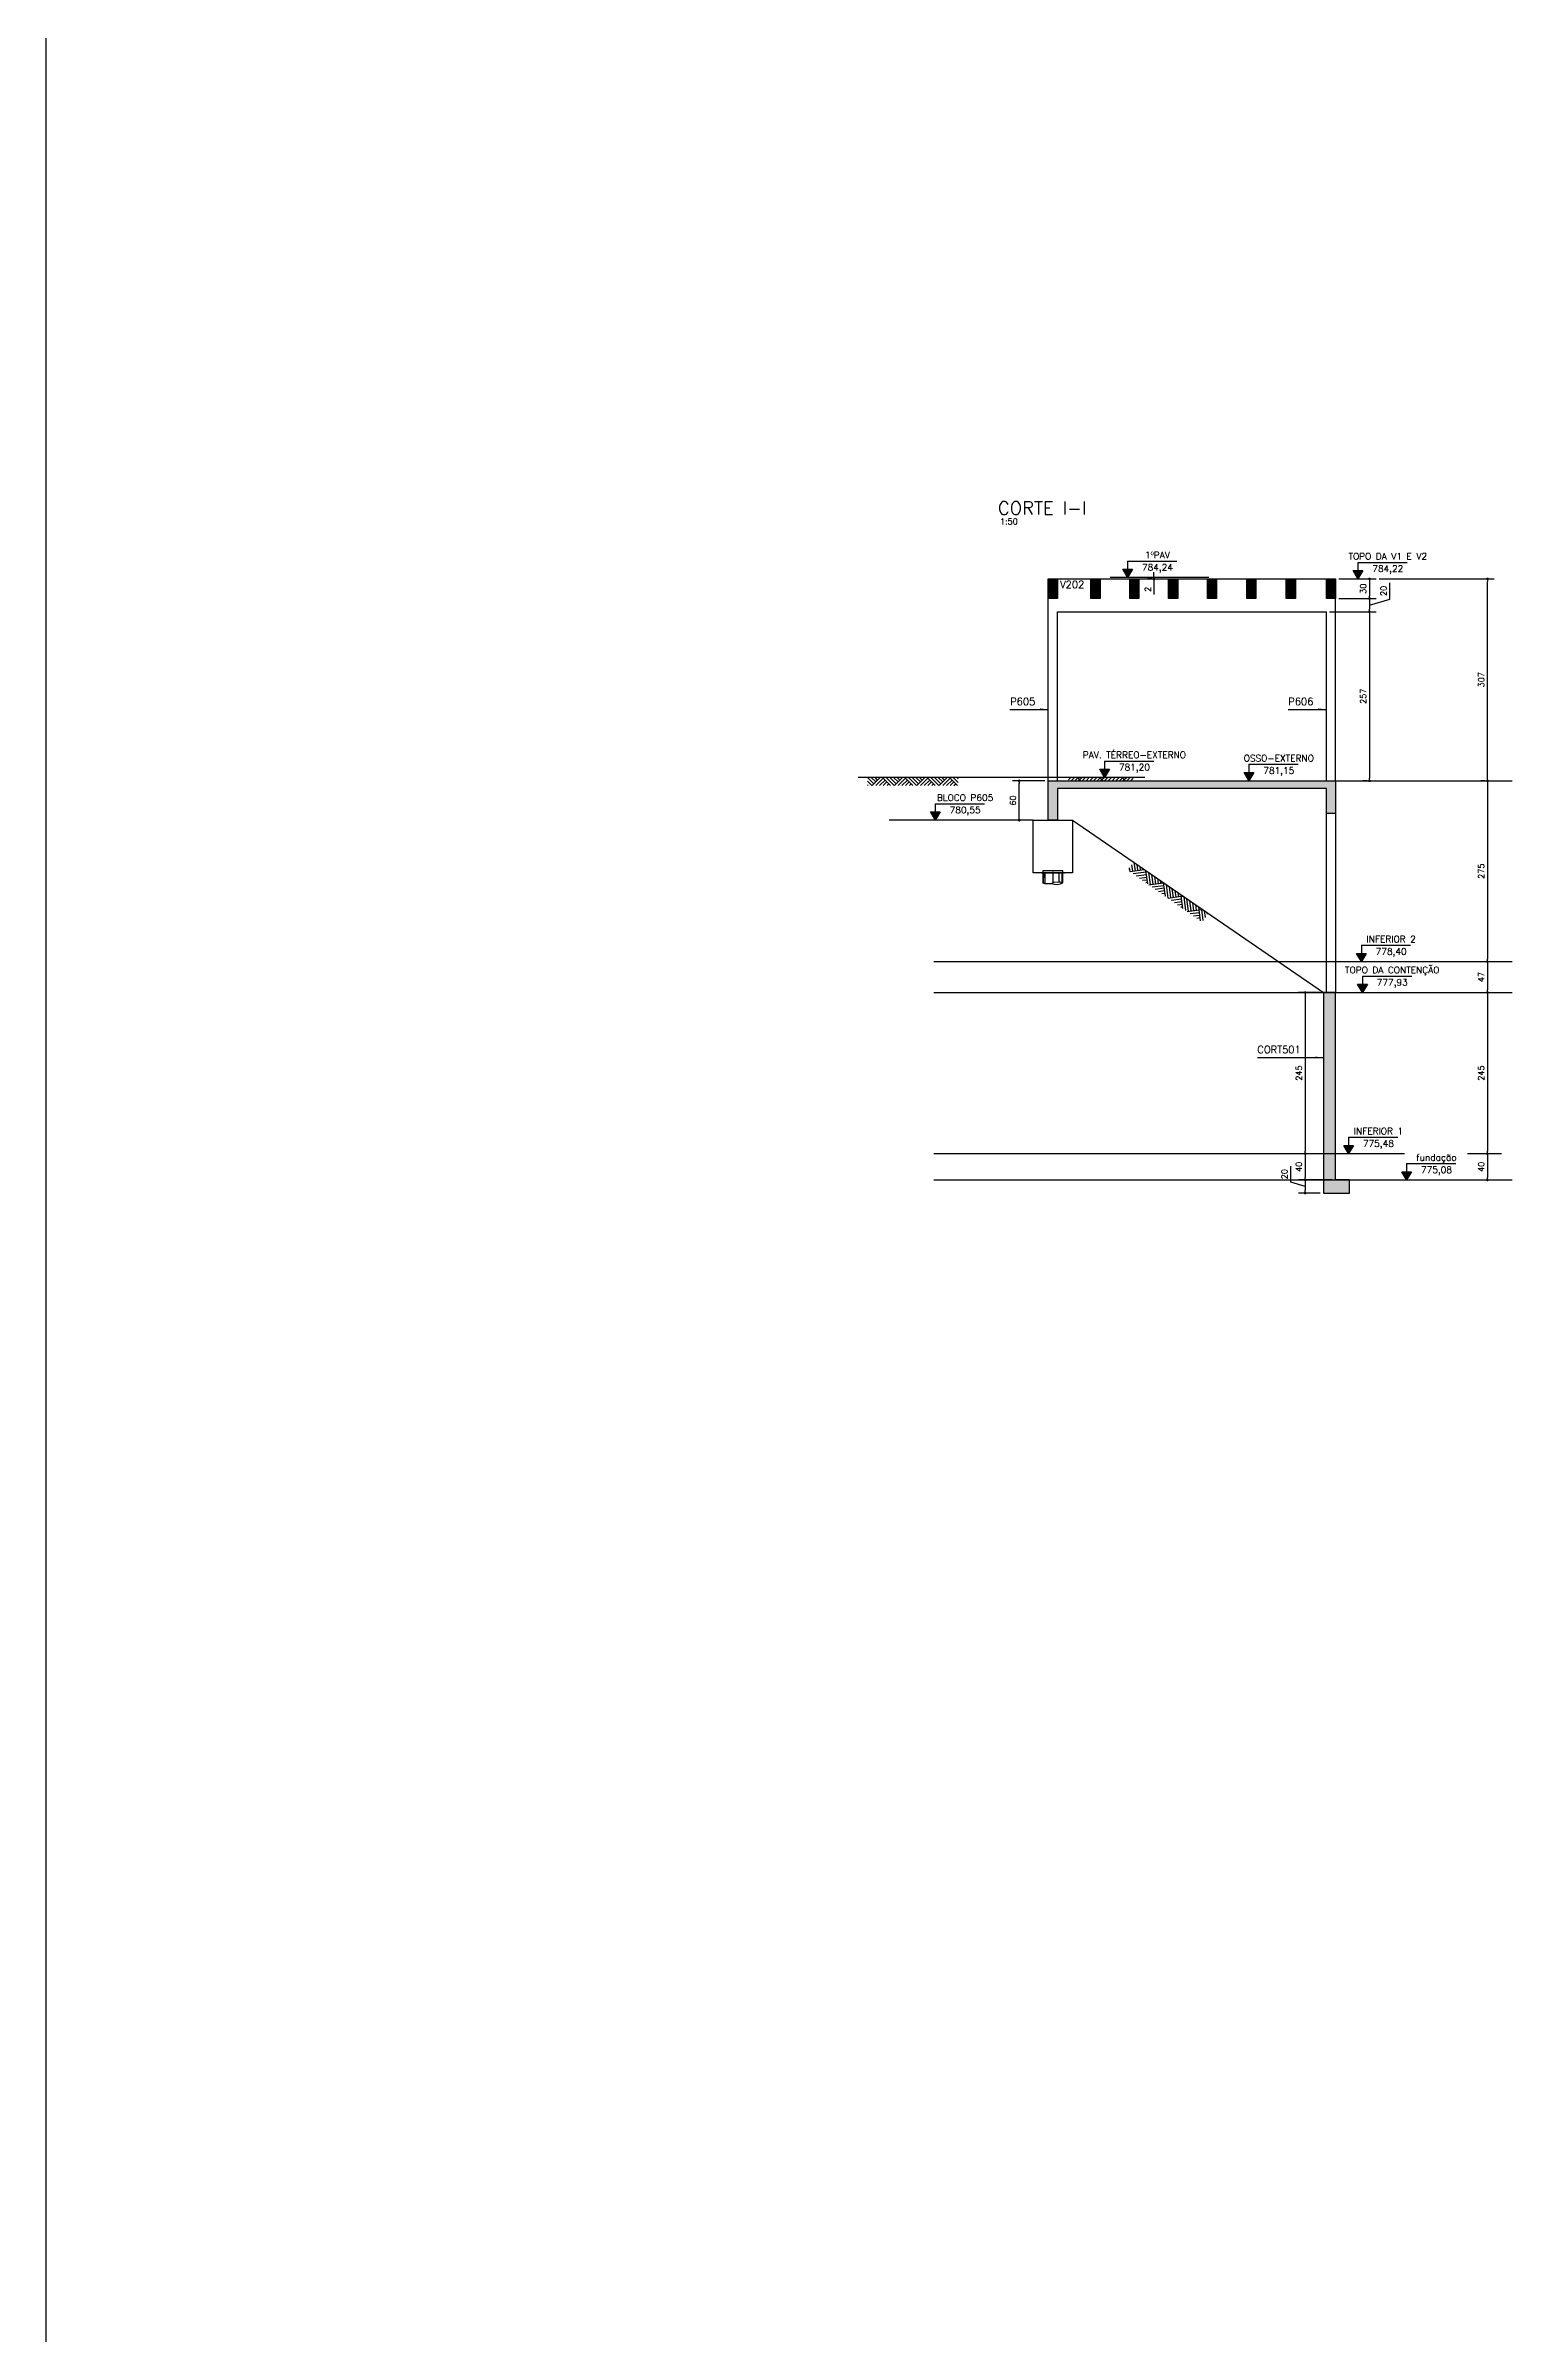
# Model space of a CAD drawing. Extents: x -856 to 20282, y 14720 to 28231.
# Drawn here: x 16033 to 18263, y 18611 to 22090 of the extents above; entities that cross this region are included whole.
import ezdxf
from ezdxf.enums import TextEntityAlignment as Align

# ---------------------------------------------------------------- set-up
doc = ezdxf.new("R2010")
doc.units = 0
doc.linetypes.add('AXES', pattern=[0.54, 0.3, -0.08, 0.08, -0.08])
doc.layers.get('0').update_dxf_attribs({"linetype": 'CONTINUOUS'})
doc.layers.get('Defpoints').update_dxf_attribs({"linetype": 'CONTINUOUS'})
for name, color, linetype in [('COTA', 1, 'CONTINUOUS'), ('EIXOS', 1, 'AXES'), ('H2', 252, 'CONTINUOUS'), ('H6', 1, 'CONTINUOUS'), ('LINHA_FINA', 1, 'CONTINUOUS'), ('PENA_1', 1, 'CONTINUOUS'), ('PENA_2', 2, 'CONTINUOUS'), ('PENA_3', 3, 'CONTINUOUS'), ('PENA_6', 6, 'CONTINUOUS'), ('T1', 2, 'CONTINUOUS'), ('T3', 4, 'CONTINUOUS'), ('TEXTO', 3, 'CONTINUOUS'), ('VIG-D', 2, 'CONTINUOUS')]:
    doc.layers.add(name, color=color, linetype=linetype)
doc.styles.add('COTA', font='romans.shx')
doc.styles.get("Standard").update_dxf_attribs({"font": 'ROMANS.SHX'})
doc.styles.add('TEXTO', font='romans.shx', dxfattribs={"height": 10})
doc.styles.add('Texto1', font='romans.shx', dxfattribs={"height": 9})
doc.styles.add('Texto3', font='romans.shx', dxfattribs={"height": 20})
doc.dimstyles.new('forma', dxfattribs={"dimscale": 5, "dimtxt": 1.8, "dimasz": 0.8, "dimexe": 2, "dimexo": 1, "dimgap": 1, "dimtad": 1, "dimdec": 1, "dimzin": 9, "dimdsep": 46, "dimtxsty": 'COTA', "dimblk1": 'DOT', "dimblk2": 'DOT', "dimsah": 1, "dimcen": 0, "dimdle": 1, "dimclrd": 256, "dimclre": 256, "dimclrt": 2, "dimadec": 0, "dimazin": 0, "dimtfac": 1, "dimtdec": 0, "dimtmove": 0, "dimatfit": 3, "dimfxl": 1, "dimtolj": 1, "dimtzin": 0, "dimarcsym": 0})

# ---------------------------------------------------------------- blocks, each defined once
blk = doc.blocks.new('elevação_d')
at = {"layer": 'LINHA_FINA', "linetype": 'Continuous'}
blk.add_hatch(color=256, dxfattribs=at).paths.add_polyline_path([(0, 0), (1.5, 2.5), (-1.5, 2.5)])
at = {"layer": 'LINHA_FINA'}
for p, q in [((0, 0), (-1.5, 2.5)), ((-1.5, 2.5), (1.5, 2.5)), ((0, 5), (0, 2.5)), ((0, 5), (15, 5)), ((1.5, 2.5), (0, 0))]:
    blk.add_line(p, q, dxfattribs=at)
at = {"layer": 'TEXTO', "linetype": 'Continuous', "style": 'TEXTO'}
for p in [(9.07, 5.25), (9.07, 1.5)]:
    blk.add_attdef('XXXX.XX', text='', height=2, dxfattribs=at).set_placement(p, align=Align.BOTTOM_CENTER)
blk = doc.blocks.new('A$Cfeb4b014')
at = {"layer": 'PENA_1'}
for p, q in [((0, 29.3), (58.3, 29.3)), ((54.2, 34.3), (4.2, 34.3)), ((4.2, 34.3), (4.2, 29.1)), ((4.2, 29.1), (4.2, 3.7)), ((4.7, 3.5), (5.1, 28)), ((5.8, 3), (6.3, 28.4)), ((9.9, 2), (9.6, 28.2)), ((29.2, 31.4), (29.2, 3.7)), ((45.1, 5.4), (45.1, 26.7)), ((52.9, 4.3), (52.9, 28.4)), ((53.8, 3.9), (53.8, 29.6)), ((54.2, 29.1), (54.2, 34.3)), ((54.2, 3.7), (54.2, 29.1))]:
    blk.add_line(p, q, dxfattribs=at)
for points in [[(4.2, 3.7), (5.3, 3.2), (6.4, 2.8), (7.9, 2.4), (10.4, 2), (24, 2.1), (26.4, 2.6), (27.6, 3), (29.2, 3.7)], [(54.2, 3.7), (53.1, 4.3), (52, 4.7), (50.4, 5.1), (47.9, 5.5), (45.1, 5.4), (31.9, 4.9), (30.8, 4.5), (29.2, 3.7)]]:
    blk.add_lwpolyline(points, dxfattribs=at)
blk.add_arc((39.1, 32.1), 32.1, 246.63435, 297.96273, dxfattribs=at)
blk = doc.blocks.new('ss')
at = {"layer": 'LINHA_FINA'}
blk.add_solid([(0, 0), (-2.5, -0.29), (-2.5, 0.3)], dxfattribs=at)
blk = doc.blocks.new('_Dot')
at = {"color": 0, "linetype": 'ByBlock', "lineweight": -2}
blk.add_line((-0.5, 0), (-1, 0), dxfattribs=at)
at = {"color": 0, "linetype": 'ByBlock', "const_width": 0.5}
blk.add_lwpolyline([(-0.25, 0, 1), (0.25, 0, 1)], format="xyb", close=True, dxfattribs=at)
blk = doc.blocks.new('*D690')
at = {"layer": 'COTA', "lineweight": -2, "transparency": 16777216}
for p, q in [((18221.6, 20972.5), (18215.4, 20972.5)), ((18225.4, 20968.5), (18225.4, 20701.5)), ((18230.4, 20697.5), (18235.4, 20697.5))]:
    blk.add_line(p, q, dxfattribs=at)
at = {"layer": 'Defpoints', "color": 0, "transparency": 16777216}
for p in [(18226.6, 20972.5), (18225.4, 20697.5), (18225.4, 20697.5)]:
    blk.add_point(p, dxfattribs=at)
at = {"layer": 'COTA', "lineweight": -2, "transparency": 16777216, "xscale": 4, "yscale": 4, "zscale": 4}
for p, rotation in [((18225.4, 20972.5), 90), ((18225.4, 20697.5), 270)]:
    blk.add_blockref('_Dot', p, dxfattribs=dict(at, rotation=rotation))
at = {"layer": 'COTA', "color": 2, "transparency": 16777216, "insert": (18215.9, 20835), "char_height": 9, "attachment_point": 5, "rotation": 90, "style": 'COTA'}
blk.add_mtext('\\A1;275 ', dxfattribs=at)
blk = doc.blocks.new('*D691')
at = {"layer": 'COTA', "lineweight": -2, "transparency": 16777216}
for p, q in [((18225.4, 20693.5), (18225.4, 20654.5)), ((18230.4, 20697.5), (18235.4, 20697.5)), ((18230.4, 20650.5), (18235.4, 20650.5))]:
    blk.add_line(p, q, dxfattribs=at)
at = {"layer": 'Defpoints', "color": 0, "transparency": 16777216}
for p in [(18225.4, 20697.5), (18225.4, 20650.5), (18225.4, 20650.5)]:
    blk.add_point(p, dxfattribs=at)
at = {"layer": 'COTA', "lineweight": -2, "transparency": 16777216, "xscale": 4, "yscale": 4, "zscale": 4}
for p, rotation in [((18225.4, 20697.5), 90), ((18225.4, 20650.5), 270)]:
    blk.add_blockref('_Dot', p, dxfattribs=dict(at, rotation=rotation))
at = {"layer": 'COTA', "color": 2, "transparency": 16777216, "insert": (18215.9, 20674), "char_height": 9, "attachment_point": 5, "rotation": 90, "style": 'COTA'}
blk.add_mtext('\\A1;47 ', dxfattribs=at)
blk = doc.blocks.new('*D692')
at = {"layer": 'COTA', "lineweight": -2, "transparency": 16777216}
for p, q in [((18225.4, 20646.5), (18225.4, 20409.5)), ((18230.4, 20650.5), (18235.4, 20650.5)), ((18224, 20405.5), (18215.4, 20405.5))]:
    blk.add_line(p, q, dxfattribs=at)
at = {"layer": 'Defpoints', "color": 0, "transparency": 16777216}
for p in [(18225.4, 20650.5), (18225.4, 20405.5), (18229, 20405.5)]:
    blk.add_point(p, dxfattribs=at)
at = {"layer": 'COTA', "lineweight": -2, "transparency": 16777216, "xscale": 4, "yscale": 4, "zscale": 4}
for p, rotation in [((18225.4, 20650.5), 90), ((18225.4, 20405.5), 270)]:
    blk.add_blockref('_Dot', p, dxfattribs=dict(at, rotation=rotation))
at = {"layer": 'COTA', "color": 2, "transparency": 16777216, "insert": (18215.9, 20528), "char_height": 9, "attachment_point": 5, "rotation": 90, "style": 'COTA'}
blk.add_mtext('\\A1;245 ', dxfattribs=at)
blk = doc.blocks.new('*D693')
at = {"layer": 'COTA', "lineweight": -2, "transparency": 16777216}
for p, q in [((17999.4, 21279.5), (18055.9, 21279.5)), ((18045.9, 21275.5), (18045.9, 21253.5)), ((17999.4, 21249.5), (18055.9, 21249.5))]:
    blk.add_line(p, q, dxfattribs=at)
at = {"layer": 'Defpoints', "color": 0, "transparency": 16777216}
for p in [(17994.4, 21279.5), (17994.4, 21249.5), (18045.9, 21249.5)]:
    blk.add_point(p, dxfattribs=at)
at = {"layer": 'COTA', "lineweight": -2, "transparency": 16777216, "xscale": 4, "yscale": 4, "zscale": 4}
for p, rotation in [((18045.9, 21279.5), 90), ((18045.9, 21249.5), 270)]:
    blk.add_blockref('_Dot', p, dxfattribs=dict(at, rotation=rotation))
at = {"layer": 'COTA', "color": 2, "transparency": 16777216, "insert": (18036.4, 21264.5), "char_height": 9, "attachment_point": 5, "rotation": 90, "style": 'COTA'}
blk.add_mtext('\\A1;30 ', dxfattribs=at)
blk = doc.blocks.new('*D694')
at = {"layer": 'COTA', "lineweight": -2, "transparency": 16777216}
for p, q in [((18076.9, 21248.8), (18076.9, 21273.4)), ((17985.4, 21229.5), (18055.9, 21229.5)), ((17999.4, 21249.5), (18055.9, 21249.5)), ((18045.9, 21239.5), (18076.9, 21248.8)), ((18045.9, 21245.5), (18045.9, 21233.5))]:
    blk.add_line(p, q, dxfattribs=at)
at = {"layer": 'Defpoints', "color": 0, "transparency": 16777216}
for p in [(17980.4, 21229.5), (17994.4, 21249.5), (18045.9, 21229.5)]:
    blk.add_point(p, dxfattribs=at)
at = {"layer": 'COTA', "lineweight": -2, "transparency": 16777216, "xscale": 4, "yscale": 4, "zscale": 4}
for p, rotation in [((18045.9, 21249.5), 90), ((18045.9, 21229.5), 270)]:
    blk.add_blockref('_Dot', p, dxfattribs=dict(at, rotation=rotation))
at = {"layer": 'COTA', "color": 2, "transparency": 16777216, "insert": (18067.4, 21261.1), "char_height": 9, "attachment_point": 5, "rotation": 90, "style": 'COTA'}
blk.add_mtext('\\A1;20 ', dxfattribs=at)
blk = doc.blocks.new('*D695')
at = {"layer": 'COTA', "lineweight": -2, "transparency": 16777216}
for p, q in [((17985.4, 21229.5), (18055.9, 21229.5)), ((18045.9, 21225.5), (18045.9, 20976.5)), ((18042.4, 20972.5), (18035.9, 20972.5))]:
    blk.add_line(p, q, dxfattribs=at)
at = {"layer": 'Defpoints', "color": 0, "transparency": 16777216}
for p in [(17980.4, 21229.5), (18045.9, 20972.5), (18047.4, 20972.5)]:
    blk.add_point(p, dxfattribs=at)
at = {"layer": 'COTA', "lineweight": -2, "transparency": 16777216, "xscale": 4, "yscale": 4, "zscale": 4}
for p, rotation in [((18045.9, 21229.5), 90), ((18045.9, 20972.5), 270)]:
    blk.add_blockref('_Dot', p, dxfattribs=dict(at, rotation=rotation))
at = {"layer": 'COTA', "color": 2, "transparency": 16777216, "insert": (18036.4, 21101), "char_height": 9, "attachment_point": 5, "rotation": 90, "style": 'COTA'}
blk.add_mtext('\\A1;257 ', dxfattribs=at)
blk = doc.blocks.new('*D696')
at = {"layer": 'COTA', "lineweight": -2, "transparency": 16777216}
for p, q in [((17971, 20650.5), (17938.2, 20650.5)), ((17948.2, 20646.5), (17948.2, 20409.5)), ((17971, 20405.5), (17938.2, 20405.5))]:
    blk.add_line(p, q, dxfattribs=at)
at = {"layer": 'Defpoints', "color": 0, "transparency": 16777216}
for p in [(17976, 20650.5), (17948.2, 20405.5), (17976, 20405.5)]:
    blk.add_point(p, dxfattribs=at)
at = {"layer": 'COTA', "lineweight": -2, "transparency": 16777216, "xscale": 4, "yscale": 4, "zscale": 4}
for p, rotation in [((17948.2, 20650.5), 90), ((17948.2, 20405.5), 270)]:
    blk.add_blockref('_Dot', p, dxfattribs=dict(at, rotation=rotation))
at = {"layer": 'COTA', "color": 2, "transparency": 16777216, "insert": (17938.7, 20528), "char_height": 9, "attachment_point": 5, "rotation": 90, "style": 'COTA'}
blk.add_mtext('\\A1;245 ', dxfattribs=at)
blk = doc.blocks.new('*D705')
at = {"layer": 'COTA', "lineweight": -2, "transparency": 16777216}
for p, q in [((18060.9, 21279.5), (18235.4, 21279.5)), ((18225.4, 20976.5), (18225.4, 21275.5)), ((18077.1, 20972.5), (18235.4, 20972.5))]:
    blk.add_line(p, q, dxfattribs=at)
at = {"layer": 'Defpoints', "color": 0, "transparency": 16777216}
for p in [(18055.9, 21279.5), (18225.4, 21279.5), (18072.1, 20972.5)]:
    blk.add_point(p, dxfattribs=at)
at = {"layer": 'COTA', "lineweight": -2, "transparency": 16777216, "xscale": 4, "yscale": 4, "zscale": 4}
for p, rotation in [((18225.4, 21279.5), 90), ((18225.4, 20972.5), 270)]:
    blk.add_blockref('_Dot', p, dxfattribs=dict(at, rotation=rotation))
at = {"layer": 'COTA', "color": 2, "transparency": 16777216, "insert": (18215.9, 21126), "char_height": 9, "attachment_point": 5, "rotation": 90, "style": 'COTA'}
blk.add_mtext('\\A1;307 ', dxfattribs=at)
blk = doc.blocks.new('*D706')
at = {"layer": 'COTA', "lineweight": -2, "transparency": 16777216}
for p, q in [((17926.2, 20362.1), (17926.2, 20386.7)), ((17948.2, 20355.5), (17926.2, 20362.1)), ((17989.4, 20365.5), (17938.2, 20365.5)), ((17948.2, 20361.5), (17948.2, 20349.5)), ((17971, 20345.5), (17938.2, 20345.5))]:
    blk.add_line(p, q, dxfattribs=at)
at = {"layer": 'Defpoints', "color": 0, "transparency": 16777216}
for p in [(17994.4, 20365.5), (17948.2, 20345.5), (17976, 20345.5)]:
    blk.add_point(p, dxfattribs=at)
at = {"layer": 'COTA', "lineweight": -2, "transparency": 16777216, "xscale": 4, "yscale": 4, "zscale": 4}
for p, rotation in [((17948.2, 20365.5), 90), ((17948.2, 20345.5), 270)]:
    blk.add_blockref('_Dot', p, dxfattribs=dict(at, rotation=rotation))
at = {"layer": 'COTA', "color": 2, "transparency": 16777216, "insert": (17916.7, 20374.4), "char_height": 9, "attachment_point": 5, "rotation": 90, "style": 'COTA'}
blk.add_mtext('\\A1;20 ', dxfattribs=at)
blk = doc.blocks.new('*D707')
at = {"layer": 'COTA', "lineweight": -2, "transparency": 16777216}
for p, q in [((17552.4, 20972.5), (17503.2, 20972.5)), ((17513.2, 20916.5), (17513.2, 20968.5)), ((17529.4, 20912.5), (17503.2, 20912.5))]:
    blk.add_line(p, q, dxfattribs=at)
at = {"layer": 'Defpoints', "color": 0, "transparency": 16777216}
for p in [(17513.2, 20972.5), (17557.4, 20972.5), (17534.4, 20912.5)]:
    blk.add_point(p, dxfattribs=at)
at = {"layer": 'COTA', "lineweight": -2, "transparency": 16777216, "xscale": 4, "yscale": 4, "zscale": 4}
for p, rotation in [((17513.2, 20972.5), 90), ((17513.2, 20912.5), 270)]:
    blk.add_blockref('_Dot', p, dxfattribs=dict(at, rotation=rotation))
at = {"layer": 'COTA', "color": 2, "transparency": 16777216, "insert": (17503.7, 20942.5), "char_height": 9, "attachment_point": 5, "rotation": 90, "style": 'COTA'}
blk.add_mtext('\\A1;60 ', dxfattribs=at)
blk = doc.blocks.new('*D709')
at = {"layer": 'COTA', "lineweight": -2, "transparency": 16777216}
for p, q in [((17714.8, 21281.5), (17708.2, 21281.5)), ((17714.8, 21279.5), (17708.2, 21279.5)), ((17718.2, 21285.5), (17718.2, 21289.5)), ((17718.2, 21281.5), (17718.2, 21279.5)), ((17718.2, 21275.5), (17718.2, 21255.5))]:
    blk.add_line(p, q, dxfattribs=at)
at = {"layer": 'Defpoints', "color": 0, "transparency": 16777216}
for p in [(17718.2, 21279.5), (17719.8, 21281.5), (17719.8, 21279.5)]:
    blk.add_point(p, dxfattribs=at)
at = {"layer": 'COTA', "lineweight": -2, "transparency": 16777216, "xscale": 4, "yscale": 4, "zscale": 4}
for p, rotation in [((17718.2, 21281.5), 270), ((17718.2, 21279.5), 90)]:
    blk.add_blockref('_Dot', p, dxfattribs=dict(at, rotation=rotation))
at = {"layer": 'COTA', "color": 2, "transparency": 16777216, "insert": (17708.7, 21263.5), "char_height": 9, "attachment_point": 5, "rotation": 90, "style": 'COTA'}
blk.add_mtext('\\A1;2 ', dxfattribs=at)
blk = doc.blocks.new('*D716')
at = {"layer": 'COTA', "lineweight": -2, "transparency": 16777216}
for p, q in [((17971, 20405.5), (17938.2, 20405.5)), ((17948.2, 20401.5), (17948.2, 20369.5)), ((17971, 20365.5), (17938.2, 20365.5))]:
    blk.add_line(p, q, dxfattribs=at)
at = {"layer": 'Defpoints', "color": 0, "transparency": 16777216}
for p in [(17976, 20405.5), (17948.2, 20365.5), (17976, 20365.5)]:
    blk.add_point(p, dxfattribs=at)
at = {"layer": 'COTA', "lineweight": -2, "transparency": 16777216, "xscale": 4, "yscale": 4, "zscale": 4}
for p, rotation in [((17948.2, 20405.5), 90), ((17948.2, 20365.5), 270)]:
    blk.add_blockref('_Dot', p, dxfattribs=dict(at, rotation=rotation))
at = {"layer": 'COTA', "color": 2, "transparency": 16777216, "insert": (17938.7, 20385.5), "char_height": 9, "attachment_point": 5, "rotation": 90, "style": 'COTA'}
blk.add_mtext('\\A1;40 ', dxfattribs=at)
blk = doc.blocks.new('*D717')
at = {"layer": 'COTA', "lineweight": -2, "transparency": 16777216}
for p, q in [((18224, 20405.5), (18215.4, 20405.5)), ((18225.4, 20401.5), (18225.4, 20369.5)), ((18230.4, 20365.5), (18235.4, 20365.5))]:
    blk.add_line(p, q, dxfattribs=at)
at = {"layer": 'Defpoints', "color": 0, "transparency": 16777216}
for p in [(18229, 20405.5), (18225.4, 20365.5), (18225.4, 20365.5)]:
    blk.add_point(p, dxfattribs=at)
at = {"layer": 'COTA', "lineweight": -2, "transparency": 16777216, "xscale": 4, "yscale": 4, "zscale": 4}
for p, rotation in [((18225.4, 20405.5), 90), ((18225.4, 20365.5), 270)]:
    blk.add_blockref('_Dot', p, dxfattribs=dict(at, rotation=rotation))
at = {"layer": 'COTA', "color": 2, "transparency": 16777216, "insert": (18215.9, 20385.5), "char_height": 9, "attachment_point": 5, "rotation": 90, "style": 'COTA'}
blk.add_mtext('\\A1;40 ', dxfattribs=at)

msp = doc.modelspace()

# ---------------------------------------------------------------- hatches: boundary and pattern name
at = {"layer": 'H2'}
for points in [[(17557.36, 21279.55), (17571.36, 21279.55), (17571.36, 21249.55), (17557.36, 21249.55)], [(17622.36, 21279.55), (17636.36, 21279.55), (17636.36, 21249.55), (17622.36, 21249.55)], [(17681.36, 21279.55), (17695.36, 21279.55), (17695.36, 21249.55), (17681.36, 21249.55)], [(17740.36, 21279.55), (17754.36, 21279.55), (17754.36, 21249.55), (17740.36, 21249.55)], [(17799.36, 21279.55), (17813.36, 21279.55), (17813.36, 21249.55), (17799.36, 21249.55)], [(17859.36, 21279.55), (17873.36, 21279.55), (17873.36, 21249.55), (17859.36, 21249.55)], [(17919.36, 21279.55), (17933.36, 21279.55), (17933.36, 21249.55), (17919.36, 21249.55)], [(17980.36, 21279.55), (17994.36, 21279.55), (17994.36, 21249.55), (17980.36, 21249.55)], [(17557.36, 20972.55), (17994.36, 20972.55), (17994.36, 20922.55), (17980.36, 20922.55), (17980.36, 20960.55), (17571.36, 20960.55), (17571.36, 20912.55), (17557.36, 20912.55)], [(17976.01, 20345.55), (18015.36, 20345.55), (18015.36, 20365.55), (17994.36, 20365.55), (17994.36, 20650.55), (17976.01, 20650.55)]]:
    msp.add_hatch(color=256, dxfattribs=at).paths.add_polyline_path(points)
at = {"layer": 'H6'}
h = msp.add_hatch(dxfattribs=at)
h.set_pattern_fill('AR-PARQ1', color=256, scale=2, angle=45, style=0)
h.set_pattern_definition([(135, (12942.109, -21328.464), (-33.941125, 0), [24, -24]), (135, (12944.937, -21325.635), (-33.941125, 0), [24, -24]), (135, (12947.766, -21322.807), (-33.941125, 0), [24, -24]), (135, (12950.594, -21319.978), (-33.941125, 0), [24, -24]), (135, (12953.422, -21317.15), (-33.941125, 0), [24, -24]), (135, (12956.25, -21314.321), (-33.941125, 0), [24, -24]), (135, (12959.08, -21311.493), (-33.941125, 0), [24, -24]), (45, (12925.138, -21311.493), (33.941125, 0), [24, -24]), (45, (12922.31, -21308.665), (33.941125, 0), [24, -24]), (45, (12919.481, -21305.836), (33.941125, 0), [24, -24]), (45, (12916.653, -21303.008), (33.941125, 0), [24, -24]), (45, (12913.824, -21300.18), (33.941125, 0), [24, -24]), (45, (12910.996, -21297.35), (33.941125, 0), [24, -24]), (45, (12908.168, -21294.522), (33.941125, 0), [24, -24])])
h.paths.add_polyline_path([(17282.64, 20977.55), (17420.2, 20977.55), (17420.2, 20965.16), (17282.64, 20965.16)])
h = msp.add_hatch(dxfattribs=at)
h.set_pattern_fill('AR-PARQ1', color=256, scale=2, angle=45, style=0)
h.set_pattern_definition([(135, (12989.12, -21316.464), (-33.941125, 0), [24, -24]), (135, (12991.948, -21313.635), (-33.941125, 0), [24, -24]), (135, (12994.776, -21310.807), (-33.941125, 0), [24, -24]), (135, (12997.605, -21307.978), (-33.941125, 0), [24, -24]), (135, (13000.433, -21305.15), (-33.941125, 0), [24, -24]), (135, (13003.262, -21302.321), (-33.941125, 0), [24, -24]), (135, (13006.09, -21299.493), (-33.941125, 0), [24, -24]), (45, (12972.15, -21299.493), (33.941125, 0), [24, -24]), (45, (12969.32, -21296.665), (33.941125, 0), [24, -24]), (45, (12966.492, -21293.836), (33.941125, 0), [24, -24]), (45, (12963.664, -21291.008), (33.941125, 0), [24, -24]), (45, (12960.835, -21288.18), (33.941125, 0), [24, -24]), (45, (12958.007, -21285.35), (33.941125, 0), [24, -24]), (45, (12955.178, -21282.522), (33.941125, 0), [24, -24])])
h.paths.add_polyline_path([(17686.45, 20977.55), (17588.02, 20977.55), (17588.02, 20972.55), (17686.45, 20972.55)])
h = msp.add_hatch(dxfattribs=at)
h.set_pattern_fill('AR-PARQ1', color=256, scale=2, angle=7.75305, style=0)
h.set_pattern_definition([(97.75305, (-11372.898, -10200.61), (-27.018298, 20.54292), [24, -24]), (97.75305, (-11368.935, -10200.07), (-27.018298, 20.54292), [24, -24]), (97.75305, (-11364.971, -10199.53), (-27.018298, 20.54292), [24, -24]), (97.75305, (-11361.008, -10198.99), (-27.018298, 20.54292), [24, -24]), (97.75305, (-11357.044, -10198.45), (-27.018298, 20.54292), [24, -24]), (97.75305, (-11353.08, -10197.911), (-27.018298, 20.54292), [24, -24]), (97.75305, (-11349.118, -10197.372), (-27.018298, 20.54292), [24, -24]), (7.75305, (-11376.136, -10176.83), (27.018298, -20.54292), [24, -24]), (7.75305, (-11376.676, -10172.865), (27.018298, -20.54292), [24, -24]), (7.75305, (-11377.215, -10168.902), (27.018298, -20.54292), [24, -24]), (7.75305, (-11377.755, -10164.939), (27.018298, -20.54292), [24, -24]), (7.75305, (-11378.294, -10160.975), (27.018298, -20.54292), [24, -24]), (7.75305, (-11378.834, -10157.012), (27.018298, -20.54292), [24, -24]), (7.75305, (-11379.374, -10153.048), (27.018298, -20.54292), [24, -24])])
h.paths.add_polyline_path([(17687.57, 20848.56), (17800.85, 20770.79), (17791.32, 20758.01), (17678.54, 20836.75)])

# ---------------------------------------------------------------- linework, layer by layer
at = {"layer": 'COTA'}
msp.add_line((16032.56, 28230.73), (16032.56, 16671.78), dxfattribs=at)
at = {"layer": 'LINHA_FINA'}
for p, q in [((17499.12, 21081.01), (17557.41, 21080.98)), ((17922.12, 21081.01), (17980.41, 21080.98)), ((17875.58, 20551.63), (17976.01, 20551.63))]:
    msp.add_line(p, q, dxfattribs=at)
at = {"layer": 'PENA_1'}
for p, q in [((17557.36, 20972.55), (17557.36, 21279.55)), ((17557.36, 21279.55), (17994.36, 21279.55)), ((17994.36, 20972.55), (17994.36, 21279.55)), ((17571.36, 20972.55), (17571.36, 21229.55)), ((17571.36, 21229.55), (17980.36, 21229.55)), ((17980.36, 20972.55), (17980.36, 21229.55)), ((17704.52, 20977.55), (17268.17, 20977.55)), ((17994.36, 20972.55), (18263.12, 20972.55)), ((17534.36, 20912.55), (17315.56, 20912.55)), ((17594.36, 20912.55), (17976.01, 20650.55)), ((17980.36, 20650.55), (17980.36, 20922.55)), ((17994.36, 20922.55), (17994.36, 20650.55)), ((17383.32, 20697.55), (18263.12, 20697.55)), ((17383.32, 20650.55), (18263.12, 20650.55))]:
    msp.add_line(p, q, dxfattribs=at)
at = {"layer": 'PENA_2'}
msp.add_lwpolyline([(17594.36, 20912.55), (17594.36, 20832.55), (17534.36, 20832.55), (17534.36, 20912.55), (17594.36, 20912.55)], dxfattribs=at)
at = {"layer": 'PENA_3'}
for p, q in [((17383.32, 20405.55), (18099.17, 20405.55)), ((18195.31, 20405.55), (18246.64, 20405.55)), ((17383.32, 20365.55), (18263.12, 20365.55))]:
    msp.add_line(p, q, dxfattribs=at)
for points in [[(17557.36, 21279.55), (17571.36, 21279.55), (17571.36, 21249.55), (17557.36, 21249.55), (17557.36, 21279.55)], [(17622.36, 21279.55), (17636.36, 21279.55), (17636.36, 21249.55), (17622.36, 21249.55), (17622.36, 21279.55)], [(17681.36, 21279.55), (17695.36, 21279.55), (17695.36, 21249.55), (17681.36, 21249.55), (17681.36, 21279.55)], [(17740.36, 21279.55), (17754.36, 21279.55), (17754.36, 21249.55), (17740.36, 21249.55), (17740.36, 21279.55)], [(17799.36, 21279.55), (17813.36, 21279.55), (17813.36, 21249.55), (17799.36, 21249.55), (17799.36, 21279.55)], [(17859.36, 21279.55), (17873.36, 21279.55), (17873.36, 21249.55), (17859.36, 21249.55), (17859.36, 21279.55)], [(17919.36, 21279.55), (17933.36, 21279.55), (17933.36, 21249.55), (17919.36, 21249.55), (17919.36, 21279.55)], [(17980.36, 21279.55), (17994.36, 21279.55), (17994.36, 21249.55), (17980.36, 21249.55), (17980.36, 21279.55)]]:
    msp.add_lwpolyline(points, dxfattribs=at)
for points in [[(17557.36, 20972.55), (17994.36, 20972.55), (17994.36, 20922.55), (17980.36, 20922.55), (17980.36, 20960.55), (17571.36, 20960.55), (17571.36, 20912.55), (17557.36, 20912.55)], [(17976.01, 20345.55), (18015.36, 20345.55), (18015.36, 20365.55), (17994.36, 20365.55), (17994.36, 20650.55), (17976.01, 20650.55)]]:
    msp.add_lwpolyline(points, close=True, dxfattribs=at)
at = {"layer": 'PENA_6'}
msp.add_line((17801.38, 21281.55), (17651.58, 21281.55), dxfattribs=at)

# ---------------------------------------------------------------- block references
at = {"layer": 'COTA'}
ref = msp.add_blockref('elevação_d', (17678.12, 21281.55), dxfattribs=dict(at, xscale=5, yscale=5, zscale=5))
ref.add_attrib('XXXX.XX', '1ºPAV', dxfattribs={"layer": 'TEXTO', "linetype": 'Continuous', "height": 10, "style": 'TEXTO'}).set_placement((17723.48, 21307.8), align=Align.BOTTOM_CENTER)
ref.add_attrib('XXXX.XX', '784,24', dxfattribs={"layer": 'TEXTO', "linetype": 'Continuous', "height": 10, "style": 'TEXTO'}).set_placement((17723.48, 21289.05), align=Align.BOTTOM_CENTER)
at = {"layer": 'COTA', "xscale": 5, "yscale": 5, "zscale": 5, "rotation": 359.968}
for p in [(17557.41, 21080.98), (17980.41, 21080.98)]:
    msp.add_blockref('ss', p, dxfattribs=at)
at = {"layer": 'EIXOS', "xscale": 5, "yscale": 5, "zscale": 5}
msp.add_blockref('ss', (17976.01, 20551.63), dxfattribs=at)
at = {"layer": 'PENA_1', "xscale": 0.6, "yscale": 0.6, "zscale": 0.6}
msp.add_blockref('A$Cfeb4b014', (17546.86, 20814.95), dxfattribs=at)
at = {"layer": 'PENA_3'}
ref = msp.add_blockref('elevação_d', (18028.46, 21279.55), dxfattribs=dict(at, xscale=5, yscale=5, zscale=5))
ref.add_attrib('XXXX.XX', 'TOPO DA V1 E V2', dxfattribs={"layer": 'TEXTO', "linetype": 'Continuous', "height": 10, "style": 'TEXTO'}).set_placement((18073.82, 21305.8), align=Align.BOTTOM_CENTER)
ref.add_attrib('XXXX.XX', '784,22', dxfattribs={"layer": 'TEXTO', "linetype": 'Continuous', "height": 10, "style": 'TEXTO'}).set_placement((18073.82, 21287.05), align=Align.BOTTOM_CENTER)
ref = msp.add_blockref('elevação_d', (17643.1, 20977.55), dxfattribs=dict(at, xscale=5, yscale=5, zscale=5))
ref.add_attrib('XXXX.XX', 'PAV. TÉRREO-EXTERNO', dxfattribs={"layer": 'TEXTO', "linetype": 'Continuous', "height": 10, "style": 'TEXTO'}).set_placement((17688.45, 21003.8), align=Align.BOTTOM_CENTER)
ref.add_attrib('XXXX.XX', '781,20', dxfattribs={"layer": 'TEXTO', "linetype": 'Continuous', "height": 10, "style": 'TEXTO'}).set_placement((17688.45, 20985.05), align=Align.BOTTOM_CENTER)
ref = msp.add_blockref('elevação_d', (17862.68, 20972.55), dxfattribs=dict(at, xscale=5, yscale=5, zscale=5))
ref.add_attrib('XXXX.XX', 'OSSO-EXTERNO', dxfattribs={"layer": 'TEXTO', "linetype": 'Continuous', "height": 10, "style": 'TEXTO'}).set_placement((17908.04, 20998.8), align=Align.BOTTOM_CENTER)
ref.add_attrib('XXXX.XX', '781,15', dxfattribs={"layer": 'TEXTO', "linetype": 'Continuous', "height": 10, "style": 'TEXTO'}).set_placement((17908.04, 20980.05), align=Align.BOTTOM_CENTER)
ref = msp.add_blockref('elevação_d', (17385.55, 20912.55), dxfattribs=dict(at, xscale=5, yscale=5, zscale=5))
ref.add_attrib('XXXX.XX', 'BLOCO P605', dxfattribs={"layer": 'TEXTO', "linetype": 'Continuous', "height": 10, "style": 'TEXTO'}).set_placement((17430.91, 20938.8), align=Align.BOTTOM_CENTER)
ref.add_attrib('XXXX.XX', '780,55', dxfattribs={"layer": 'TEXTO', "linetype": 'Continuous', "height": 10, "style": 'TEXTO'}).set_placement((17430.91, 20920.05), align=Align.BOTTOM_CENTER)
ref = msp.add_blockref('elevação_d', (18033.6, 20697.55), dxfattribs=dict(at, xscale=5, yscale=5, zscale=5))
ref.add_attrib('XXXX.XX', 'INFERIOR 2', dxfattribs={"layer": 'TEXTO', "linetype": 'Continuous', "height": 10, "style": 'TEXTO'}).set_placement((18078.96, 20723.8), align=Align.BOTTOM_CENTER)
ref.add_attrib('XXXX.XX', '778,40', dxfattribs={"layer": 'TEXTO', "linetype": 'Continuous', "height": 10, "style": 'TEXTO'}).set_placement((18078.96, 20705.05), align=Align.BOTTOM_CENTER)
ref = msp.add_blockref('elevação_d', (18035.25, 20650.55), dxfattribs=dict(at, xscale=5, yscale=5, zscale=5))
ref.add_attrib('XXXX.XX', 'TOPO DA CONTENÇÃO', dxfattribs={"layer": 'TEXTO', "linetype": 'Continuous', "height": 10, "style": 'TEXTO'}).set_placement((18080.6, 20676.8), align=Align.BOTTOM_CENTER)
ref.add_attrib('XXXX.XX', '777,93', dxfattribs={"layer": 'TEXTO', "linetype": 'Continuous', "height": 10, "style": 'TEXTO'}).set_placement((18080.6, 20658.05), align=Align.BOTTOM_CENTER)
ref = msp.add_blockref('elevação_d', (18014.21, 20405.55), dxfattribs=dict(at, xscale=5, yscale=5, zscale=5))
ref.add_attrib('XXXX.XX', 'INFERIOR 1', dxfattribs={"layer": 'TEXTO', "linetype": 'Continuous', "height": 10, "style": 'TEXTO'}).set_placement((18059.57, 20431.8), align=Align.BOTTOM_CENTER)
ref.add_attrib('XXXX.XX', '775,48', dxfattribs={"layer": 'TEXTO', "linetype": 'Continuous', "height": 10, "style": 'TEXTO'}).set_placement((18059.57, 20413.05), align=Align.BOTTOM_CENTER)
ref = msp.add_blockref('elevação_d', (18102.51, 20365.55), dxfattribs=dict(at, xscale=5, yscale=5, zscale=5))
ref.add_attrib('XXXX.XX', 'fundação', dxfattribs={"layer": 'TEXTO', "linetype": 'Continuous', "height": 10, "style": 'TEXTO'}).set_placement((18147.87, 20391.8), align=Align.BOTTOM_CENTER)
ref.add_attrib('XXXX.XX', '775,08', dxfattribs={"layer": 'TEXTO', "linetype": 'Continuous', "height": 10, "style": 'TEXTO'}).set_placement((18147.87, 20373.05), align=Align.BOTTOM_CENTER)

# ---------------------------------------------------------------- texts
at = {"layer": 'T1', "style": 'Texto1'}
msp.add_text('1:50', height=9, dxfattribs=at).set_placement((17484, 21362.22))
at = {"layer": 'T3', "style": 'Texto3'}
msp.add_text('CORTE I-I', height=20, dxfattribs=at).set_placement((17480.78, 21377.12))
at = {"layer": 'VIG-D', "linetype": 'Continuous'}
for s, p in [('V202', (17575.39, 21265.47)), ('P605', (17499.48, 21087.51)), ('P606', (17922.48, 21087.51)), ('CORT501', (17875.44, 20558.3))]:
    msp.add_text(s, height=11, dxfattribs=at).set_placement(p)

# ---------------------------------------------------------------- dimensions: what is measured, and where the dimension line sits
at = {"layer": 'COTA'}
for base, p1, p2, override, picture, middle in [((17718.25, 21279.55), (17719.83, 21281.55), (17719.83, 21279.55), {"dimpost": ' '}, '*D709', (17708.75, 21263.55)), ((18045.89, 21229.55), (17994.36, 21249.55), (17980.36, 21229.55), {"dimpost": ' ', "dimtmove": 1}, '*D694', (18067.39, 21253.85)), ((18045.89, 21249.55), (17994.36, 21279.55), (17994.36, 21249.55), {"dimpost": ' ', "dimtmove": 1}, '*D693', (18036.39, 21264.55)), ((18225.43, 21279.55), (18072.07, 20972.55), (18055.89, 21279.55), {"dimpost": ' '}, '*D705', (18215.93, 21126.05)), ((18045.89, 20972.55), (17980.36, 21229.55), (18047.36, 20972.55), {"dimpost": ' ', "dimtmove": 1}, '*D695', (18036.39, 21101.05)), ((17513.22, 20972.55), (17534.36, 20912.55), (17557.36, 20972.55), {"dimpost": ' '}, '*D707', (17503.72, 20942.55)), ((18225.43, 20697.55), (18226.57, 20972.55), (18225.43, 20697.55), {"dimpost": ' ', "dimtmove": 1}, '*D690', (18215.93, 20835.05)), ((18225.43, 20650.55), (18225.43, 20697.55), (18225.43, 20650.55), {"dimpost": ' ', "dimtmove": 1}, '*D691', (18215.93, 20674.05)), ((17948.2, 20405.55), (17976.01, 20650.55), (17976.01, 20405.55), {"dimpost": ' '}, '*D696', (17938.7, 20528.05)), ((18225.43, 20405.55), (18225.43, 20650.55), (18228.99, 20405.55), {"dimpost": ' ', "dimtmove": 1}, '*D692', (18215.93, 20528.05)), ((17948.2, 20365.55), (17976.01, 20405.55), (17976.01, 20365.55), {"dimpost": ' ', "dimtmove": 1}, '*D716', (17938.7, 20385.55)), ((18225.43, 20365.55), (18228.99, 20405.55), (18225.4, 20365.55), {"dimpost": ' ', "dimtmove": 1}, '*D717', (18215.93, 20385.55)), ((17948.2, 20345.55), (17994.36, 20365.55), (17976.01, 20345.55), {"dimpost": ' ', "dimtmove": 1}, '*D706', (17916.7, 20367.15))]:
    dim = msp.add_linear_dim(base=base, p1=p1, p2=p2, angle=90, dimstyle='forma', override=override, dxfattribs=at)
    dim.commit()
    dim.dimension.update_dxf_attribs({"geometry": picture, "text_midpoint": middle})

doc.saveas('drawing.dxf')
